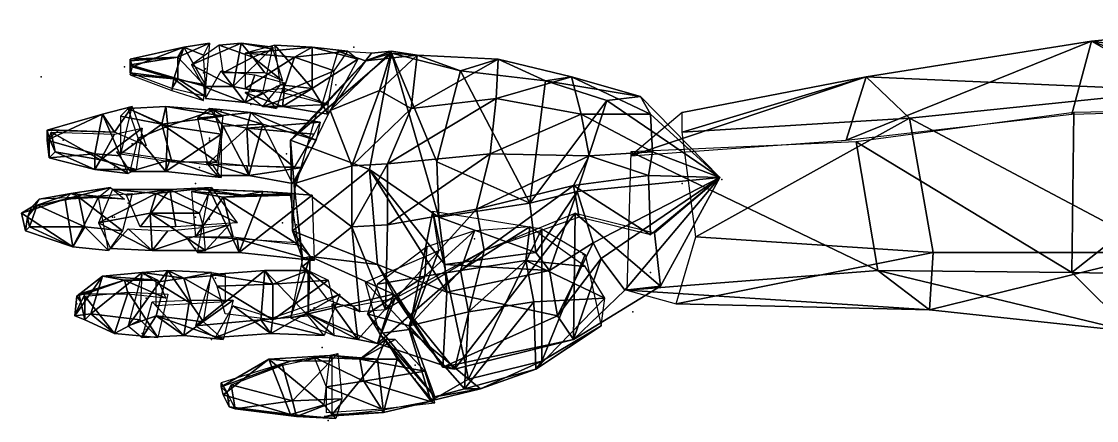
# Model space of a CAD drawing. Extents: x 4.9 to 9.1, y -6.1 to 13.5.
# Drawn here: x 5.996 to 6.902, y 6.52 to 6.857 of the extents above; entities that cross this region are included whole.
import ezdxf

# ---------------------------------------------------------------- set-up
doc = ezdxf.new("R2010")
doc.units = 0
doc.layers.get('0').update_dxf_attribs({"linetype": 'CONTINUOUS'})

msp = doc.modelspace()

# ---------------------------------------------------------------- linework, layer by layer
at = {"color": 0}
for p in [(6.27572, 6.83522, -2.49667), (6.08239, 6.81856, -2.57167), (6.14906, 6.81356, -2.555), (6.15072, 6.81689, -2.56167), (6.01239, 6.81022, -2.62333), (6.26072, 6.80356, -2.50833), (6.21072, 6.80189, -2.54333), (6.21072, 6.80189, -2.53833), (6.18906, 6.78689, -2.54167), (6.25072, 6.78689, -2.51833), (6.16406, 6.78189, -2.57167), (6.15406, 6.75856, -2.56333), (6.03072, 6.75689, -2.63667), (6.08906, 6.75356, -2.59667), (6.09072, 6.75356, -2.595), (6.15406, 6.75689, -2.56333), (6.23739, 6.75022, -2.52167), (6.21906, 6.74522, -2.525), (6.07406, 6.73356, -2.58), (6.14572, 6.73356, -2.55667), (6.58572, 6.72356, -2.335), (6.14239, 6.72022, -2.56667), (6.55239, 6.72022, -2.37), (6.55239, 6.72022, -2.37), (6.08572, 6.70356, -2.62833), (6.00072, 6.69189, -2.64667), (6.07239, 6.69189, -2.60333), (6.07406, 6.69189, -2.60167), (6.14239, 6.69189, -2.57333), (6.15406, 6.69022, -2.57667), (6.21572, 6.68689, -2.53167), (6.22739, 6.68522, -2.52167), (6.37739, 6.67356, -2.38833), (6.41239, 6.67356, -2.50167), (6.07239, 6.66689, -2.61), (6.14239, 6.66522, -2.575), (6.46906, 6.66022, -2.47333), (6.46906, 6.66022, -2.47333), (6.09906, 6.64356, -2.595), (6.15906, 6.64022, -2.57333), (6.52572, 6.64522, -2.44167), (6.10072, 6.62356, -2.58333), (6.10072, 6.62356, -2.58333), (6.04239, 6.61856, -2.61667), (6.15906, 6.61356, -2.55833), (6.15906, 6.61356, -2.55833), (6.23906, 6.61356, -2.53667), (6.24239, 6.61522, -2.52667), (6.51072, 6.61189, -2.375), (6.10072, 6.59689, -2.57833), (6.09739, 6.59356, -2.57333), (6.15572, 6.58856, -2.54333), (6.24906, 6.58189, -2.44167), (6.32739, 6.56689, -2.40167), (6.25239, 6.55022, -2.43667), (6.25239, 6.55022, -2.435), (6.32739, 6.55522, -2.40167), (6.17072, 6.53689, -2.47333), (6.25406, 6.52022, -2.43333), (6.25406, 6.52022, -2.42667)]:
    msp.add_point(p, dxfattribs=at)
for points in [[(6.89739, 6.84022, -2.19333), (7.07072, 6.85689, -2.125), (7.12239, 6.81022, -2.23833)], [(6.89739, 6.84022, -2.19333), (7.05072, 6.78356, -2.04833), (7.07072, 6.85689, -2.125)], [(6.69072, 6.75689, -2.22667), (6.88072, 6.77856, -2.12667), (6.89739, 6.84022, -2.19333)], [(6.89739, 6.84022, -2.19333), (6.70739, 6.81022, -2.29), (6.69072, 6.75689, -2.22667)], [(6.70739, 6.81022, -2.29), (6.89739, 6.84022, -2.19333), (6.97072, 6.79856, -2.31667)], [(7.05072, 6.78356, -2.04833), (6.89739, 6.84022, -2.19333), (6.88072, 6.77856, -2.12667)], [(7.12239, 6.81022, -2.23833), (6.97072, 6.79856, -2.31667), (6.89739, 6.84022, -2.19333)], [(6.13239, 6.83522, -2.55333), (6.08739, 6.82522, -2.58), (6.08906, 6.81856, -2.57667)], [(6.08739, 6.82522, -2.58), (6.13239, 6.83522, -2.55333), (6.12739, 6.82689, -2.59333)], [(6.08906, 6.81856, -2.57667), (6.12406, 6.80856, -2.55167), (6.13239, 6.83522, -2.55333)], [(6.15072, 6.80356, -2.54), (6.13239, 6.83522, -2.55333), (6.12406, 6.80856, -2.55167)], [(6.15406, 6.83856, -2.54833), (6.12739, 6.82689, -2.59333), (6.13239, 6.83522, -2.55333)], [(6.12739, 6.82689, -2.59333), (6.15406, 6.83856, -2.54833), (6.15072, 6.80189, -2.585)], [(6.13239, 6.83522, -2.55333), (6.14906, 6.82856, -2.54167), (6.15406, 6.83856, -2.54833)], [(6.13239, 6.83522, -2.55333), (6.15072, 6.80356, -2.54), (6.14906, 6.82856, -2.54167)], [(6.18072, 6.83856, -2.535), (6.16239, 6.83689, -2.57), (6.13906, 6.82022, -2.545)], [(6.13906, 6.82022, -2.545), (6.17406, 6.80189, -2.525), (6.18072, 6.83856, -2.535)], [(6.16239, 6.83689, -2.57), (6.18072, 6.83856, -2.535), (6.19072, 6.82689, -2.565)], [(6.19072, 6.82689, -2.565), (6.16572, 6.81356, -2.58167), (6.16239, 6.83689, -2.57)], [(6.20739, 6.83522, -2.52833), (6.18072, 6.83856, -2.535), (6.17406, 6.80189, -2.525)], [(6.17406, 6.80189, -2.525), (6.19906, 6.79689, -2.515), (6.20739, 6.83522, -2.52833)], [(6.20739, 6.83356, -2.55), (6.19072, 6.82689, -2.565), (6.18072, 6.83856, -2.535)], [(6.18072, 6.83856, -2.535), (6.20739, 6.83522, -2.52833), (6.20739, 6.83356, -2.55)], [(6.24072, 6.83522, -2.535), (6.20906, 6.83689, -2.54833), (6.18406, 6.83022, -2.52833)], [(6.18406, 6.83022, -2.52833), (6.22572, 6.82689, -2.505), (6.24072, 6.83522, -2.535)], [(6.22572, 6.82689, -2.505), (6.18406, 6.83022, -2.52833), (6.18406, 6.80022, -2.52333)], [(6.19072, 6.82689, -2.565), (6.20739, 6.83356, -2.55), (6.21572, 6.80689, -2.56167)], [(6.24072, 6.80022, -2.55333), (6.21406, 6.80356, -2.555), (6.20906, 6.83689, -2.54833)], [(6.20906, 6.83689, -2.54833), (6.24072, 6.83522, -2.535), (6.24072, 6.80022, -2.55333)], [(6.30739, 6.83022, -2.43667), (6.28572, 6.82356, -2.47667), (6.22239, 6.75689, -2.44167)], [(6.22239, 6.75689, -2.44167), (6.28906, 6.73189, -2.42167), (6.30739, 6.83022, -2.43667)], [(6.27072, 6.83189, -2.50667), (6.24072, 6.83522, -2.535), (6.22572, 6.82689, -2.505)], [(6.22572, 6.82689, -2.505), (6.25906, 6.81522, -2.48333), (6.27072, 6.83189, -2.50667)], [(6.27906, 6.82522, -2.52667), (6.24072, 6.80022, -2.55333), (6.24072, 6.83522, -2.535)], [(6.24072, 6.83522, -2.535), (6.27072, 6.83189, -2.50667), (6.27906, 6.82522, -2.52667)], [(6.28572, 6.82356, -2.47667), (6.26239, 6.83189, -2.48833), (6.24739, 6.78189, -2.49667)], [(6.30739, 6.83189, -2.505), (6.25572, 6.78189, -2.51), (6.29072, 6.83022, -2.48833)], [(6.25572, 6.78189, -2.51), (6.30739, 6.83189, -2.505), (6.29739, 6.79856, -2.52333)], [(6.28572, 6.82356, -2.47667), (6.29072, 6.83022, -2.48833), (6.26239, 6.83189, -2.48833)], [(6.29072, 6.83022, -2.48833), (6.28572, 6.82356, -2.47667), (6.30739, 6.83189, -2.505)], [(6.32906, 6.82856, -2.50333), (6.30739, 6.83189, -2.505), (6.28572, 6.82356, -2.47667)], [(6.28572, 6.82356, -2.47667), (6.30739, 6.83022, -2.43667), (6.32906, 6.82856, -2.50333)], [(6.34739, 6.69189, -2.39833), (6.30739, 6.83022, -2.43667), (6.28906, 6.73189, -2.42167)], [(6.32906, 6.82856, -2.50333), (6.29739, 6.79856, -2.52333), (6.30739, 6.83189, -2.505)], [(6.36572, 6.81522, -2.42), (6.32906, 6.82856, -2.50333), (6.30739, 6.83022, -2.43667)], [(6.30739, 6.83022, -2.43667), (6.34572, 6.73856, -2.39167), (6.36572, 6.81522, -2.42)], [(6.30739, 6.83022, -2.43667), (6.34739, 6.69189, -2.39833), (6.34572, 6.73856, -2.39167)], [(6.12739, 6.82689, -2.59333), (6.08739, 6.82356, -2.585), (6.08739, 6.82522, -2.58)], [(6.12739, 6.82689, -2.59333), (6.08739, 6.82022, -2.59), (6.08739, 6.82356, -2.585)], [(6.08739, 6.82022, -2.59), (6.12739, 6.82689, -2.59333), (6.12739, 6.80856, -2.59167)], [(6.08739, 6.82022, -2.585), (6.08739, 6.82522, -2.58), (6.08739, 6.82356, -2.585)], [(6.08739, 6.82022, -2.585), (6.08906, 6.81856, -2.57667), (6.08739, 6.82522, -2.58)], [(6.08739, 6.82022, -2.585), (6.08739, 6.82356, -2.585), (6.08739, 6.82022, -2.59)], [(6.15072, 6.80189, -2.585), (6.12739, 6.80856, -2.59167), (6.12739, 6.82689, -2.59333)], [(6.16572, 6.81356, -2.58167), (6.19072, 6.82689, -2.565), (6.20072, 6.81356, -2.57167)], [(6.18406, 6.80022, -2.52333), (6.21572, 6.79689, -2.51), (6.22572, 6.82689, -2.505)], [(6.21572, 6.80689, -2.56167), (6.20072, 6.81356, -2.57167), (6.19072, 6.82689, -2.565)], [(6.25906, 6.81522, -2.48333), (6.22572, 6.82689, -2.505), (6.21572, 6.79689, -2.51)], [(6.24739, 6.78189, -2.49667), (6.22239, 6.75689, -2.44167), (6.28572, 6.82356, -2.47667)], [(6.24072, 6.80022, -2.55333), (6.27906, 6.82522, -2.52667), (6.25406, 6.77856, -2.515)], [(6.29739, 6.79856, -2.52333), (6.32906, 6.82856, -2.50333), (6.32406, 6.78356, -2.515)], [(6.39739, 6.82522, -2.475), (6.32406, 6.78356, -2.515), (6.32906, 6.82856, -2.50333)], [(6.32406, 6.78356, -2.515), (6.39739, 6.82522, -2.475), (6.39572, 6.79189, -2.49667)], [(6.32906, 6.82856, -2.50333), (6.36572, 6.81522, -2.42), (6.39739, 6.82522, -2.475)], [(6.43739, 6.80689, -2.38333), (6.39739, 6.82522, -2.475), (6.36572, 6.81522, -2.42)], [(6.45906, 6.81022, -2.43167), (6.39572, 6.79189, -2.49667), (6.39739, 6.82522, -2.475)], [(6.39739, 6.82522, -2.475), (6.43739, 6.80689, -2.38333), (6.45906, 6.81022, -2.43167)], [(6.08739, 6.82022, -2.585), (6.08739, 6.82022, -2.59), (6.08739, 6.81356, -2.58333)], [(6.08739, 6.82022, -2.585), (6.08739, 6.81189, -2.59), (6.08906, 6.81856, -2.57667)], [(6.12739, 6.80856, -2.59167), (6.08739, 6.81356, -2.58333), (6.08739, 6.82022, -2.59)], [(6.12406, 6.80856, -2.55167), (6.08906, 6.81856, -2.57667), (6.08739, 6.81189, -2.59)], [(6.08739, 6.81356, -2.58333), (6.12739, 6.80856, -2.59167), (6.12239, 6.80022, -2.57333)], [(6.17406, 6.80189, -2.525), (6.13906, 6.82022, -2.545), (6.14906, 6.80189, -2.545)], [(6.18406, 6.78856, -2.555), (6.15072, 6.79189, -2.56833), (6.16406, 6.81522, -2.58)], [(6.16406, 6.81522, -2.58), (6.19239, 6.81189, -2.57333), (6.18406, 6.78856, -2.555)], [(6.21572, 6.79689, -2.51), (6.25406, 6.78689, -2.48333), (6.25906, 6.81522, -2.48333)], [(6.42406, 6.70356, -2.35667), (6.36572, 6.81522, -2.42), (6.34572, 6.73856, -2.39167)], [(6.36572, 6.81522, -2.42), (6.42406, 6.70356, -2.35667), (6.43739, 6.80689, -2.38333)], [(6.08739, 6.81189, -2.59), (6.12239, 6.79856, -2.57333), (6.12406, 6.80856, -2.55167)], [(6.14906, 6.79022, -2.56833), (6.12406, 6.80856, -2.55167), (6.12239, 6.79856, -2.57333)], [(6.15072, 6.79356, -2.55667), (6.12239, 6.80022, -2.57333), (6.12739, 6.80856, -2.59167)], [(6.12406, 6.80856, -2.55167), (6.14906, 6.79022, -2.56833), (6.15072, 6.80356, -2.54)], [(6.12739, 6.80856, -2.59167), (6.15072, 6.80189, -2.585), (6.15072, 6.79356, -2.55667)], [(6.21739, 6.80522, -2.56), (6.18406, 6.78856, -2.555), (6.19239, 6.81189, -2.57333)], [(6.18406, 6.78856, -2.555), (6.21739, 6.80522, -2.56), (6.21072, 6.78356, -2.54167)], [(6.24072, 6.80022, -2.55333), (6.19906, 6.78522, -2.545), (6.21406, 6.80356, -2.555)], [(6.39572, 6.79189, -2.49667), (6.45906, 6.81022, -2.43167), (6.46739, 6.77856, -2.46833)], [(6.48906, 6.79022, -2.35167), (6.43739, 6.80689, -2.38333), (6.42406, 6.70356, -2.35667)], [(6.51739, 6.79356, -2.38333), (6.45906, 6.81022, -2.43167), (6.43739, 6.80689, -2.38333)], [(6.43739, 6.80689, -2.38333), (6.48906, 6.79022, -2.35167), (6.51739, 6.79356, -2.38333)], [(6.52572, 6.77856, -2.42333), (6.46739, 6.77856, -2.46833), (6.45906, 6.81022, -2.43167)], [(6.45906, 6.81022, -2.43167), (6.51739, 6.79356, -2.38333), (6.52572, 6.77856, -2.42333)], [(6.50906, 6.74356, -2.32), (6.69072, 6.75689, -2.22667), (6.70739, 6.81022, -2.29)], [(6.70739, 6.81022, -2.29), (6.55239, 6.78022, -2.38333), (6.50906, 6.74356, -2.32)], [(6.55239, 6.76356, -2.435), (6.70739, 6.81022, -2.29), (6.74406, 6.77522, -2.39)], [(6.70739, 6.81022, -2.29), (6.55239, 6.76356, -2.435), (6.55239, 6.78022, -2.38333)], [(6.97072, 6.79856, -2.31667), (6.74406, 6.77522, -2.39), (6.70739, 6.81022, -2.29)], [(6.18406, 6.78856, -2.555), (6.14906, 6.80189, -2.545), (6.15072, 6.79189, -2.56833)], [(6.14906, 6.80189, -2.545), (6.18406, 6.78856, -2.555), (6.17406, 6.80189, -2.525)], [(6.19906, 6.79689, -2.515), (6.17406, 6.80189, -2.525), (6.18406, 6.78856, -2.555)], [(6.18406, 6.79689, -2.52333), (6.21572, 6.78522, -2.51833), (6.21739, 6.80022, -2.5)], [(6.21572, 6.78522, -2.51833), (6.18406, 6.79689, -2.52333), (6.19906, 6.78522, -2.545)], [(6.18406, 6.78856, -2.555), (6.21072, 6.78356, -2.54167), (6.19906, 6.79689, -2.515)], [(6.19906, 6.78522, -2.545), (6.24072, 6.80022, -2.55333), (6.21572, 6.78522, -2.51833)], [(6.25406, 6.77856, -2.515), (6.21572, 6.78522, -2.51833), (6.24072, 6.80022, -2.55333)], [(6.25406, 6.78689, -2.485), (6.21739, 6.80022, -2.5), (6.21572, 6.78522, -2.51833)], [(6.25572, 6.78189, -2.51), (6.29739, 6.79856, -2.52333), (6.27406, 6.73522, -2.525)], [(6.32406, 6.78356, -2.515), (6.27406, 6.73522, -2.525), (6.29739, 6.79856, -2.52333)], [(6.74406, 6.77522, -2.39), (6.97072, 6.79856, -2.31667), (6.95739, 6.66189, -2.32833)], [(6.08906, 6.78522, -2.59667), (6.07406, 6.76356, -2.625), (6.06406, 6.77856, -2.60333)], [(6.06406, 6.77856, -2.60333), (6.07906, 6.74356, -2.57833), (6.08906, 6.78522, -2.59667)], [(6.07406, 6.76356, -2.625), (6.08906, 6.78522, -2.59667), (6.10072, 6.75189, -2.61167)], [(6.08572, 6.78356, -2.59167), (6.11739, 6.78522, -2.58833), (6.11906, 6.76856, -2.60333)], [(6.08572, 6.78356, -2.59167), (6.11406, 6.77022, -2.56167), (6.11739, 6.78522, -2.58833)], [(6.16572, 6.77689, -2.54667), (6.11739, 6.78522, -2.58833), (6.11406, 6.77022, -2.56167)], [(6.15739, 6.78189, -2.57333), (6.11906, 6.76856, -2.60333), (6.11739, 6.78522, -2.58833)], [(6.11739, 6.78522, -2.58833), (6.16572, 6.77689, -2.54667), (6.15739, 6.78189, -2.57333)], [(6.21572, 6.78522, -2.51833), (6.25406, 6.77856, -2.515), (6.25406, 6.78689, -2.485)], [(6.39572, 6.79189, -2.49667), (6.30406, 6.73689, -2.51333), (6.32406, 6.78356, -2.515)], [(6.30406, 6.73689, -2.51333), (6.39572, 6.79189, -2.49667), (6.39072, 6.74522, -2.48833)], [(6.46739, 6.77856, -2.46833), (6.39072, 6.74522, -2.48833), (6.39572, 6.79189, -2.49667)], [(6.42406, 6.70356, -2.35667), (6.46406, 6.71356, -2.33), (6.48906, 6.79022, -2.35167)], [(6.58406, 6.72522, -2.34833), (6.48906, 6.79022, -2.35167), (6.46406, 6.71356, -2.33)], [(6.58406, 6.72522, -2.34833), (6.51739, 6.79356, -2.38333), (6.48906, 6.79022, -2.35167)], [(6.58406, 6.72522, -2.34833), (6.52572, 6.77856, -2.42333), (6.51739, 6.79356, -2.38333)], [(6.06406, 6.77856, -2.60333), (6.01739, 6.76522, -2.63333), (6.01739, 6.75689, -2.62833)], [(6.01739, 6.76522, -2.63333), (6.06406, 6.77856, -2.60333), (6.07406, 6.76356, -2.625)], [(6.01739, 6.75689, -2.62833), (6.05739, 6.74522, -2.58667), (6.06406, 6.77856, -2.60333)], [(6.07906, 6.74356, -2.57833), (6.06406, 6.77856, -2.60333), (6.05739, 6.74522, -2.58667)], [(6.11406, 6.77022, -2.56167), (6.08572, 6.78356, -2.59167), (6.07906, 6.77689, -2.57833)], [(6.11406, 6.77022, -2.56167), (6.07906, 6.77689, -2.57833), (6.07906, 6.74522, -2.57833)], [(6.11906, 6.76856, -2.60333), (6.09406, 6.75856, -2.615), (6.08572, 6.78356, -2.59167)], [(6.11406, 6.77022, -2.56167), (6.16072, 6.73856, -2.545), (6.16572, 6.77689, -2.54667)], [(6.11906, 6.76856, -2.60333), (6.15739, 6.78189, -2.57333), (6.16406, 6.76189, -2.585)], [(6.18906, 6.78022, -2.54833), (6.15406, 6.78356, -2.57167), (6.14406, 6.77522, -2.54167)], [(6.14406, 6.77522, -2.54167), (6.18572, 6.76689, -2.52), (6.18906, 6.78022, -2.54833)], [(6.19906, 6.77022, -2.57167), (6.16572, 6.76856, -2.585), (6.15406, 6.78356, -2.57167)], [(6.15406, 6.78356, -2.57167), (6.18906, 6.78022, -2.54833), (6.19906, 6.77022, -2.57167)], [(6.24739, 6.77189, -2.52167), (6.18906, 6.78022, -2.54833), (6.18572, 6.76689, -2.52)], [(6.24406, 6.75689, -2.55833), (6.19906, 6.77022, -2.57167), (6.18906, 6.78022, -2.54833)], [(6.18906, 6.78022, -2.54833), (6.24739, 6.77189, -2.52167), (6.24406, 6.75689, -2.55833)], [(6.22239, 6.75689, -2.44167), (6.24739, 6.78189, -2.49667), (6.24406, 6.77856, -2.51833)], [(6.22239, 6.75689, -2.44167), (6.24406, 6.77856, -2.51833), (6.22572, 6.71522, -2.51333)], [(6.27406, 6.73522, -2.525), (6.22572, 6.72022, -2.53333), (6.25572, 6.78189, -2.51)], [(6.27406, 6.73522, -2.525), (6.32406, 6.78356, -2.515), (6.30406, 6.73689, -2.51333)], [(6.39072, 6.74522, -2.48833), (6.46739, 6.77856, -2.46833), (6.47406, 6.74356, -2.47)], [(6.52739, 6.74689, -2.43333), (6.47406, 6.74356, -2.47), (6.46739, 6.77856, -2.46833)], [(6.46739, 6.77856, -2.46833), (6.52572, 6.77856, -2.42333), (6.52739, 6.74689, -2.43333)], [(6.58406, 6.72522, -2.34833), (6.52739, 6.74689, -2.43333), (6.52572, 6.77856, -2.42333)], [(6.69906, 6.75522, -2.22333), (6.88072, 6.64522, -2.12667), (6.88239, 6.78022, -2.12833)], [(6.88072, 6.64522, -2.12667), (7.04572, 6.64189, -2.03833), (7.05572, 6.78356, -2.03833)], [(7.05572, 6.78356, -2.03833), (6.88239, 6.78022, -2.12833), (6.88072, 6.64522, -2.12667)], [(6.09739, 6.76689, -2.61333), (6.06239, 6.74022, -2.62667), (6.07406, 6.76189, -2.625)], [(6.06239, 6.74022, -2.62667), (6.09739, 6.76689, -2.61333), (6.09239, 6.73189, -2.60833)], [(6.07906, 6.74522, -2.57833), (6.12239, 6.73856, -2.55833), (6.11406, 6.77022, -2.56167)], [(6.09406, 6.75856, -2.615), (6.11906, 6.76856, -2.60333), (6.11739, 6.73022, -2.58833)], [(6.16072, 6.73856, -2.545), (6.11406, 6.77022, -2.56167), (6.12239, 6.73856, -2.55833)], [(6.16406, 6.76189, -2.585), (6.11739, 6.73022, -2.58833), (6.11906, 6.76856, -2.60333)], [(6.18572, 6.76689, -2.52), (6.14406, 6.77522, -2.54167), (6.15239, 6.73689, -2.54667)], [(6.15239, 6.73689, -2.54667), (6.18739, 6.73522, -2.52167), (6.18572, 6.76689, -2.52)], [(6.18739, 6.72689, -2.54833), (6.16072, 6.72689, -2.57), (6.16572, 6.76856, -2.585)], [(6.16572, 6.76856, -2.585), (6.19906, 6.77022, -2.57167), (6.18739, 6.72689, -2.54833)], [(6.18572, 6.76689, -2.52), (6.24239, 6.76189, -2.50333), (6.24739, 6.77189, -2.52167)], [(6.22572, 6.73356, -2.51333), (6.18572, 6.76689, -2.52), (6.18739, 6.73522, -2.52167)], [(6.18572, 6.76689, -2.52), (6.22572, 6.73356, -2.51333), (6.24239, 6.76189, -2.50333)], [(6.22406, 6.72022, -2.53167), (6.18739, 6.72689, -2.54833), (6.19906, 6.77022, -2.57167)], [(6.19906, 6.77022, -2.57167), (6.24406, 6.75689, -2.55833), (6.22406, 6.72022, -2.53167)], [(6.74406, 6.77522, -2.39), (6.56406, 6.67522, -2.465), (6.55239, 6.76356, -2.435)], [(6.56406, 6.67522, -2.465), (6.74406, 6.77522, -2.39), (6.76406, 6.66189, -2.39167)], [(6.95739, 6.66189, -2.32833), (6.76406, 6.66189, -2.39167), (6.74406, 6.77522, -2.39)], [(6.01906, 6.75856, -2.635), (6.01739, 6.76522, -2.63333), (6.02739, 6.76522, -2.63833)], [(6.01906, 6.75856, -2.635), (6.01739, 6.75689, -2.62833), (6.01739, 6.76522, -2.63333)], [(6.07406, 6.76356, -2.625), (6.02739, 6.76522, -2.63833), (6.01739, 6.76522, -2.63333)], [(6.01906, 6.75856, -2.635), (6.01906, 6.74189, -2.62833), (6.01739, 6.75689, -2.62833)], [(6.01906, 6.75856, -2.635), (6.02072, 6.76356, -2.64333), (6.02406, 6.74689, -2.64333)], [(6.01906, 6.75856, -2.635), (6.02406, 6.74689, -2.64333), (6.01906, 6.74189, -2.62833)], [(6.06239, 6.74022, -2.62667), (6.02406, 6.74689, -2.64333), (6.02072, 6.76356, -2.64333)], [(6.02072, 6.76356, -2.64333), (6.07406, 6.76189, -2.625), (6.06239, 6.74022, -2.62667)], [(6.11739, 6.73022, -2.58833), (6.08739, 6.73022, -2.59667), (6.09406, 6.75856, -2.615)], [(6.11739, 6.73022, -2.58833), (6.16406, 6.76189, -2.585), (6.16406, 6.72522, -2.56667)], [(6.05739, 6.74522, -2.58667), (6.01739, 6.75689, -2.62833), (6.01906, 6.74189, -2.62833)], [(6.22572, 6.71522, -2.51333), (6.22406, 6.68022, -2.47), (6.22239, 6.75689, -2.44167)], [(6.28906, 6.73189, -2.42167), (6.22239, 6.75689, -2.44167), (6.22406, 6.68022, -2.47)], [(6.50906, 6.74689, -2.32), (6.71739, 6.64689, -2.22333), (6.69906, 6.75522, -2.22333)], [(6.88072, 6.64522, -2.12667), (6.69906, 6.75522, -2.22333), (6.71739, 6.64689, -2.22333)], [(6.05739, 6.73189, -2.60667), (6.01906, 6.74189, -2.62833), (6.02406, 6.74689, -2.64333)], [(6.01906, 6.74189, -2.62833), (6.05739, 6.73189, -2.60667), (6.05739, 6.74522, -2.58667)], [(6.02406, 6.74689, -2.64333), (6.06239, 6.74022, -2.62667), (6.05739, 6.73189, -2.60667)], [(6.08572, 6.72856, -2.59167), (6.05739, 6.74522, -2.58667), (6.05739, 6.73189, -2.60667)], [(6.05739, 6.74522, -2.58667), (6.08572, 6.72856, -2.59167), (6.07906, 6.74356, -2.57833)], [(6.09239, 6.73189, -2.60833), (6.05739, 6.73189, -2.60667), (6.06239, 6.74022, -2.62667)], [(6.12072, 6.74022, -2.555), (6.07572, 6.74689, -2.57667), (6.08739, 6.73022, -2.59667)], [(6.08739, 6.73022, -2.59667), (6.11739, 6.73022, -2.58833), (6.12072, 6.74022, -2.555)], [(6.16406, 6.72522, -2.56667), (6.12072, 6.74022, -2.555), (6.11739, 6.73022, -2.58833)], [(6.12072, 6.74022, -2.555), (6.16406, 6.72522, -2.56667), (6.15739, 6.73522, -2.54333)], [(6.39072, 6.74522, -2.48833), (6.30406, 6.68522, -2.51333), (6.30406, 6.73689, -2.51333)], [(6.30406, 6.68522, -2.51333), (6.39072, 6.74522, -2.48833), (6.37906, 6.69856, -2.48333)], [(6.47406, 6.74356, -2.47), (6.37906, 6.69856, -2.48333), (6.39072, 6.74522, -2.48833)], [(6.37906, 6.69856, -2.48333), (6.47406, 6.74356, -2.47), (6.46072, 6.71856, -2.47167)], [(6.52406, 6.72689, -2.43833), (6.46072, 6.71856, -2.47167), (6.47406, 6.74356, -2.47)], [(6.47406, 6.74356, -2.47), (6.52739, 6.74689, -2.43333), (6.52406, 6.72689, -2.43833)], [(6.71739, 6.64689, -2.22333), (6.50906, 6.74689, -2.32), (6.50572, 6.63022, -2.31333)], [(6.58406, 6.72522, -2.34833), (6.52406, 6.72689, -2.43833), (6.52739, 6.74689, -2.43333)], [(6.05739, 6.73189, -2.60667), (6.09239, 6.73189, -2.60833), (6.08572, 6.72856, -2.59167)], [(6.18739, 6.72689, -2.54833), (6.15072, 6.73856, -2.545), (6.16072, 6.72689, -2.57)], [(6.15072, 6.73856, -2.545), (6.18739, 6.72689, -2.54833), (6.18572, 6.73522, -2.52167)], [(6.23239, 6.73356, -2.50667), (6.18572, 6.73522, -2.52167), (6.18739, 6.72689, -2.54833)], [(6.18739, 6.72689, -2.54833), (6.22406, 6.72022, -2.53167), (6.23239, 6.73356, -2.50667)], [(6.22406, 6.68022, -2.47), (6.29572, 6.65189, -2.42333), (6.28906, 6.73189, -2.42167)], [(6.22572, 6.72022, -2.53333), (6.27406, 6.73522, -2.525), (6.27406, 6.68356, -2.525)], [(6.30406, 6.73689, -2.51333), (6.27406, 6.68356, -2.525), (6.27406, 6.73522, -2.525)], [(6.27406, 6.68356, -2.525), (6.30406, 6.73689, -2.51333), (6.30406, 6.68522, -2.51333)], [(6.35406, 6.62856, -2.41833), (6.28906, 6.73189, -2.42167), (6.29572, 6.65189, -2.42333)], [(6.28906, 6.73189, -2.42167), (6.35239, 6.65189, -2.405), (6.34739, 6.69189, -2.39833)], [(6.28906, 6.73189, -2.42167), (6.35406, 6.62856, -2.41833), (6.35239, 6.65189, -2.405)], [(6.42406, 6.70356, -2.35667), (6.34572, 6.73856, -2.39167), (6.34739, 6.69189, -2.39833)], [(6.46072, 6.71856, -2.47167), (6.52406, 6.72689, -2.43833), (6.52572, 6.67689, -2.43667)], [(6.58406, 6.72522, -2.34833), (6.46406, 6.71356, -2.33), (6.47739, 6.67022, -2.34)], [(6.58406, 6.72522, -2.34833), (6.47739, 6.67022, -2.34), (6.48406, 6.65689, -2.34667)], [(6.58406, 6.72522, -2.34833), (6.48406, 6.65689, -2.34667), (6.50406, 6.63022, -2.37167)], [(6.58406, 6.72522, -2.34833), (6.50406, 6.63022, -2.37167), (6.53406, 6.63356, -2.405)], [(6.58406, 6.72522, -2.34833), (6.52572, 6.67689, -2.43667), (6.52406, 6.72689, -2.43833)], [(6.58406, 6.72522, -2.34833), (6.53406, 6.63356, -2.405), (6.52906, 6.67856, -2.43)], [(6.07072, 6.71689, -2.59667), (6.03739, 6.71189, -2.61833), (6.03239, 6.70689, -2.60333)], [(6.03239, 6.70689, -2.60333), (6.06072, 6.70856, -2.57333), (6.07072, 6.71689, -2.59667)], [(6.03739, 6.71189, -2.61833), (6.07072, 6.71689, -2.59667), (6.08239, 6.70689, -2.61667)], [(6.10906, 6.71189, -2.56), (6.07239, 6.71522, -2.60833), (6.06072, 6.68689, -2.57833)], [(6.12072, 6.71522, -2.61), (6.08406, 6.71022, -2.62333), (6.07239, 6.71522, -2.60833)], [(6.07239, 6.71522, -2.60833), (6.10906, 6.71189, -2.56), (6.12072, 6.71522, -2.61)], [(6.12072, 6.71522, -2.61), (6.09572, 6.68356, -2.62167), (6.08406, 6.71022, -2.62333)], [(6.09572, 6.68356, -2.62167), (6.12072, 6.71522, -2.61), (6.12572, 6.68356, -2.61)], [(6.15572, 6.71689, -2.59167), (6.12072, 6.71522, -2.61), (6.10906, 6.71189, -2.56)], [(6.10906, 6.71189, -2.56), (6.14572, 6.69522, -2.54333), (6.15572, 6.71689, -2.59167)], [(6.12072, 6.71522, -2.61), (6.15572, 6.71689, -2.59167), (6.17739, 6.68689, -2.59)], [(6.17739, 6.68689, -2.59), (6.12572, 6.68356, -2.61), (6.12072, 6.71522, -2.61)], [(6.18239, 6.71022, -2.54333), (6.14906, 6.71522, -2.57833), (6.13906, 6.71356, -2.55)], [(6.16572, 6.70856, -2.53167), (6.13906, 6.71356, -2.55), (6.14239, 6.67522, -2.54833)], [(6.13906, 6.71356, -2.55), (6.16572, 6.70856, -2.53167), (6.18239, 6.71022, -2.54333)], [(6.17906, 6.66189, -2.55833), (6.14406, 6.66189, -2.58167), (6.15406, 6.71522, -2.595)], [(6.19906, 6.71356, -2.55833), (6.15406, 6.71522, -2.595), (6.14906, 6.71522, -2.57833)], [(6.14906, 6.71522, -2.57833), (6.18239, 6.71022, -2.54333), (6.19906, 6.71356, -2.55833)], [(6.15406, 6.71522, -2.595), (6.19906, 6.71356, -2.55833), (6.17906, 6.66189, -2.55833)], [(6.24072, 6.71022, -2.54), (6.17906, 6.66189, -2.55833), (6.19906, 6.71356, -2.55833)], [(6.22406, 6.71189, -2.53167), (6.19906, 6.71356, -2.55833), (6.18239, 6.71022, -2.54333)], [(6.19906, 6.71356, -2.55833), (6.22406, 6.71189, -2.53167), (6.24072, 6.71022, -2.54)], [(6.22406, 6.68022, -2.47), (6.22572, 6.71522, -2.51333), (6.23239, 6.65689, -2.50667)], [(6.27406, 6.68356, -2.525), (6.23239, 6.65022, -2.53667), (6.22572, 6.72022, -2.53333)], [(6.46072, 6.71856, -2.47167), (6.38572, 6.66356, -2.49833), (6.37906, 6.69856, -2.48333)], [(6.38572, 6.66356, -2.49833), (6.46072, 6.71856, -2.47167), (6.46572, 6.69189, -2.48833)], [(6.46406, 6.71356, -2.33), (6.42406, 6.70356, -2.35667), (6.42906, 6.66189, -2.36667)], [(6.46406, 6.71356, -2.33), (6.42906, 6.66189, -2.36667), (6.44072, 6.64689, -2.37667)], [(6.44072, 6.64689, -2.37667), (6.47739, 6.67022, -2.34), (6.46406, 6.71356, -2.33)], [(6.52572, 6.67689, -2.43667), (6.46572, 6.69189, -2.48833), (6.46072, 6.71856, -2.47167)], [(6.03239, 6.70689, -2.60333), (6.00406, 6.70022, -2.63833), (5.99572, 6.69522, -2.63667)], [(5.99572, 6.69522, -2.63667), (6.03906, 6.66689, -2.61167), (6.03239, 6.70689, -2.60333)], [(6.00072, 6.69189, -2.64833), (6.00406, 6.70022, -2.63833), (6.01072, 6.70689, -2.65333)], [(6.03739, 6.71189, -2.61833), (6.01072, 6.70689, -2.65333), (6.00406, 6.70022, -2.63833)], [(6.00406, 6.70022, -2.63833), (6.03239, 6.70689, -2.60333), (6.03739, 6.71189, -2.61833)], [(6.00906, 6.70189, -2.65), (6.04406, 6.70856, -2.63167), (6.04906, 6.68356, -2.63833)], [(6.01072, 6.70689, -2.65333), (6.03739, 6.71189, -2.61833), (6.04572, 6.70856, -2.635)], [(6.06072, 6.70856, -2.57333), (6.03239, 6.70689, -2.60333), (6.03906, 6.66689, -2.61167)], [(6.08239, 6.70689, -2.61667), (6.04572, 6.70856, -2.635), (6.03739, 6.71189, -2.61833)], [(6.03906, 6.66689, -2.61167), (6.06906, 6.66356, -2.6), (6.06072, 6.70856, -2.57333)], [(6.04406, 6.70856, -2.63167), (6.08906, 6.71189, -2.61167), (6.08072, 6.68022, -2.62333)], [(6.08072, 6.68022, -2.62333), (6.04906, 6.68356, -2.63833), (6.04406, 6.70856, -2.63167)], [(6.06072, 6.68689, -2.57833), (6.10406, 6.69522, -2.56333), (6.10906, 6.71189, -2.56)], [(6.14572, 6.69522, -2.54333), (6.10906, 6.71189, -2.56), (6.10406, 6.69522, -2.56333)], [(6.14239, 6.67522, -2.54833), (6.17406, 6.67522, -2.535), (6.16572, 6.70856, -2.53167)], [(6.22239, 6.71022, -2.5), (6.18239, 6.71022, -2.54333), (6.16572, 6.70856, -2.53167)], [(6.16572, 6.70856, -2.53167), (6.22906, 6.66856, -2.505), (6.22239, 6.71022, -2.5)], [(6.22906, 6.66856, -2.505), (6.16572, 6.70856, -2.53167), (6.17406, 6.67522, -2.535)], [(6.17906, 6.66189, -2.55833), (6.24072, 6.71022, -2.54), (6.24239, 6.65522, -2.52833)], [(6.18239, 6.71022, -2.54333), (6.22239, 6.71022, -2.5), (6.22406, 6.71189, -2.53167)], [(6.34739, 6.69189, -2.39833), (6.42906, 6.66189, -2.36667), (6.42406, 6.70356, -2.35667)], [(6.00072, 6.69189, -2.64833), (5.99572, 6.69522, -2.63667), (6.00406, 6.70022, -2.63833)], [(6.00072, 6.69189, -2.64833), (5.99906, 6.68022, -2.64167), (5.99572, 6.69522, -2.63667)], [(6.03906, 6.66689, -2.61167), (5.99572, 6.69522, -2.63667), (5.99906, 6.68022, -2.64167)], [(6.00072, 6.69189, -2.64833), (6.00906, 6.70189, -2.65), (6.00239, 6.68356, -2.65167)], [(6.04906, 6.68356, -2.63833), (6.00239, 6.68356, -2.65167), (6.00906, 6.70189, -2.65)], [(6.06072, 6.68689, -2.57833), (6.10572, 6.66356, -2.58667), (6.10406, 6.69522, -2.56333)], [(6.15072, 6.66356, -2.56167), (6.10406, 6.69522, -2.56333), (6.10572, 6.66356, -2.58667)], [(6.10406, 6.69522, -2.56333), (6.14906, 6.68356, -2.54167), (6.14572, 6.69522, -2.54333)], [(6.10406, 6.69522, -2.56333), (6.15072, 6.66356, -2.56167), (6.14906, 6.68356, -2.54167)], [(6.37906, 6.69856, -2.48333), (6.30239, 6.61356, -2.51833), (6.30406, 6.68522, -2.51333)], [(6.30239, 6.61356, -2.51833), (6.37906, 6.69856, -2.48333), (6.38572, 6.66356, -2.49833)], [(6.34239, 6.69689, -2.40667), (6.32239, 6.59689, -2.41), (6.34739, 6.66356, -2.39667)], [(6.32239, 6.59689, -2.41), (6.34239, 6.69689, -2.40667), (6.37239, 6.55522, -2.44167)], [(6.43406, 6.68189, -2.365), (6.37239, 6.55522, -2.44167), (6.34239, 6.69689, -2.40667)], [(6.46239, 6.69522, -2.48167), (6.36072, 6.56356, -2.45667), (6.38572, 6.66356, -2.5)], [(6.36072, 6.56356, -2.45667), (6.46239, 6.69522, -2.48167), (6.46072, 6.58856, -2.42833)], [(6.53406, 6.63356, -2.405), (6.46072, 6.58856, -2.42833), (6.46239, 6.69522, -2.48167)], [(6.46239, 6.69522, -2.48167), (6.52906, 6.67856, -2.43), (6.53406, 6.63356, -2.405)], [(6.00072, 6.69189, -2.64833), (6.00239, 6.68356, -2.65167), (5.99906, 6.68022, -2.64167)], [(6.10572, 6.66356, -2.58667), (6.06072, 6.68689, -2.57833), (6.07072, 6.66522, -2.59667)], [(6.17072, 6.68522, -2.59), (6.10572, 6.66356, -2.58667), (6.11906, 6.68022, -2.61333)], [(6.10572, 6.66356, -2.58667), (6.17072, 6.68522, -2.59), (6.15072, 6.66356, -2.56167)], [(6.27406, 6.68356, -2.525), (6.30406, 6.68522, -2.51333), (6.30239, 6.61356, -2.51833)], [(6.42906, 6.66189, -2.36667), (6.34739, 6.69189, -2.39833), (6.35239, 6.65189, -2.405)], [(6.03906, 6.66689, -2.61167), (5.99906, 6.68022, -2.64167), (6.00239, 6.68356, -2.65167)], [(6.00239, 6.68356, -2.65167), (6.04906, 6.68356, -2.63833), (6.03906, 6.66689, -2.61167)], [(6.06906, 6.66356, -2.6), (6.03906, 6.66689, -2.61167), (6.04906, 6.68356, -2.63833)], [(6.04906, 6.68356, -2.63833), (6.08072, 6.68022, -2.62333), (6.06906, 6.66356, -2.6)], [(6.10572, 6.66356, -2.58667), (6.07072, 6.66522, -2.59667), (6.08572, 6.68189, -2.61833)], [(6.08572, 6.68189, -2.61833), (6.11906, 6.68022, -2.61333), (6.10572, 6.66356, -2.58667)], [(6.23239, 6.65689, -2.50667), (6.23906, 6.65856, -2.46), (6.22406, 6.68022, -2.47)], [(6.29572, 6.65189, -2.42333), (6.22406, 6.68022, -2.47), (6.23906, 6.65856, -2.46)], [(6.23239, 6.65022, -2.53667), (6.27406, 6.68356, -2.525), (6.28072, 6.61189, -2.52833)], [(6.30239, 6.61356, -2.51833), (6.28072, 6.61189, -2.52833), (6.27406, 6.68356, -2.525)], [(6.37739, 6.68022, -2.38833), (6.33739, 6.66689, -2.405), (6.33572, 6.64189, -2.385)], [(6.33572, 6.64189, -2.385), (6.36572, 6.64689, -2.37), (6.37739, 6.68022, -2.38833)], [(6.42406, 6.68356, -2.37167), (6.37739, 6.68022, -2.38833), (6.36572, 6.64689, -2.37)], [(6.36572, 6.64689, -2.37), (6.42072, 6.65522, -2.34833), (6.42406, 6.68356, -2.37167)], [(6.37239, 6.55522, -2.44167), (6.43406, 6.68189, -2.365), (6.43406, 6.57022, -2.41)], [(6.47072, 6.65022, -2.36), (6.42406, 6.68356, -2.37167), (6.42072, 6.65522, -2.34833)], [(6.47072, 6.66022, -2.36), (6.43406, 6.57022, -2.41), (6.43406, 6.68189, -2.365)], [(6.17739, 6.67356, -2.525), (6.13406, 6.67522, -2.55), (6.14406, 6.66189, -2.58167)], [(6.14406, 6.66189, -2.58167), (6.17906, 6.66189, -2.55833), (6.17739, 6.67356, -2.525)], [(6.24239, 6.65522, -2.52833), (6.17739, 6.67356, -2.525), (6.17906, 6.66189, -2.55833)], [(6.17739, 6.67356, -2.525), (6.24239, 6.65522, -2.52833), (6.22739, 6.67022, -2.50333)], [(6.47739, 6.67022, -2.34), (6.44072, 6.64689, -2.37667), (6.44739, 6.60856, -2.395)], [(6.44739, 6.60856, -2.395), (6.48406, 6.65689, -2.34667), (6.47739, 6.67022, -2.34)], [(6.76406, 6.66189, -2.39167), (6.54739, 6.61856, -2.395), (6.56406, 6.67522, -2.465)], [(6.23906, 6.65856, -2.46), (6.23239, 6.65689, -2.50667), (6.22239, 6.60689, -2.49167)], [(6.22239, 6.60689, -2.49167), (6.23739, 6.61022, -2.47), (6.23906, 6.65856, -2.46)], [(6.30906, 6.62689, -2.435), (6.23906, 6.65856, -2.46), (6.23739, 6.61022, -2.47)], [(6.23906, 6.65856, -2.46), (6.30906, 6.62689, -2.435), (6.29572, 6.65189, -2.42333)], [(6.28572, 6.63689, -2.415), (6.34739, 6.66356, -2.39667), (6.32239, 6.59689, -2.41)], [(6.29572, 6.63522, -2.41167), (6.33572, 6.64189, -2.385), (6.33739, 6.66689, -2.405)], [(6.38572, 6.66356, -2.5), (6.29572, 6.58522, -2.49333), (6.31072, 6.62356, -2.515)], [(6.29572, 6.58522, -2.49333), (6.38572, 6.66356, -2.5), (6.36072, 6.56356, -2.45667)], [(6.35239, 6.65189, -2.405), (6.44072, 6.64689, -2.37667), (6.42906, 6.66189, -2.36667)], [(6.43406, 6.57022, -2.41), (6.47072, 6.66022, -2.36), (6.48406, 6.60022, -2.38833)], [(6.54739, 6.61856, -2.395), (6.76406, 6.66189, -2.39167), (6.76072, 6.61356, -2.31167)], [(6.76072, 6.61356, -2.31167), (6.95739, 6.66189, -2.32833), (6.93072, 6.59522, -2.23333)], [(6.95739, 6.66189, -2.32833), (6.76072, 6.61356, -2.31167), (6.76406, 6.66189, -2.39167)], [(6.28072, 6.61189, -2.52833), (6.25406, 6.62189, -2.54833), (6.23239, 6.65022, -2.53667)], [(6.35072, 6.56522, -2.43833), (6.29572, 6.65189, -2.42333), (6.30906, 6.62689, -2.435)], [(6.29572, 6.65189, -2.42333), (6.35072, 6.56522, -2.43833), (6.35406, 6.62856, -2.41833)], [(6.44072, 6.64689, -2.37667), (6.35239, 6.65189, -2.405), (6.35406, 6.62856, -2.41833)], [(6.42072, 6.65522, -2.34833), (6.36572, 6.64689, -2.37), (6.37239, 6.61189, -2.345)], [(6.37239, 6.61189, -2.345), (6.42739, 6.62022, -2.34333), (6.42072, 6.65522, -2.34833)], [(6.48739, 6.62356, -2.36167), (6.42072, 6.65522, -2.34833), (6.42739, 6.62022, -2.34333)], [(6.42072, 6.65522, -2.34833), (6.48739, 6.62356, -2.36167), (6.47072, 6.65022, -2.36)], [(6.48406, 6.65689, -2.34667), (6.44739, 6.60856, -2.395), (6.46072, 6.58856, -2.42833)], [(6.46072, 6.58856, -2.42833), (6.50406, 6.63022, -2.37167), (6.48406, 6.65689, -2.34667)], [(6.06406, 6.64189, -2.59333), (6.04239, 6.62522, -2.61667), (6.04072, 6.60856, -2.61167)], [(6.04072, 6.60856, -2.61167), (6.05406, 6.61022, -2.575), (6.06406, 6.64189, -2.59333)], [(6.04239, 6.62522, -2.61667), (6.06406, 6.64189, -2.59333), (6.08239, 6.63856, -2.61)], [(6.09739, 6.64522, -2.57833), (6.06406, 6.64189, -2.59333), (6.05406, 6.61022, -2.575)], [(6.05406, 6.61022, -2.575), (6.09572, 6.60522, -2.56), (6.09739, 6.64522, -2.57833)], [(6.06406, 6.64189, -2.59333), (6.09739, 6.64522, -2.57833), (6.11072, 6.63856, -2.59667)], [(6.11072, 6.63856, -2.59667), (6.08239, 6.63856, -2.61), (6.06406, 6.64189, -2.59333)], [(6.11906, 6.64689, -2.56667), (6.09739, 6.64522, -2.58), (6.08572, 6.60022, -2.57167)], [(6.08572, 6.60022, -2.57167), (6.10906, 6.60856, -2.55333), (6.11906, 6.64689, -2.56667)], [(6.09739, 6.64522, -2.58), (6.11906, 6.64689, -2.56667), (6.13239, 6.64022, -2.59)], [(6.13239, 6.64022, -2.59), (6.10906, 6.63689, -2.59667), (6.09739, 6.64522, -2.58)], [(6.14906, 6.60356, -2.53833), (6.11906, 6.64689, -2.56667), (6.10906, 6.60856, -2.55333)], [(6.10906, 6.63689, -2.59667), (6.13239, 6.64022, -2.59), (6.13906, 6.61856, -2.595)], [(6.15572, 6.64522, -2.55), (6.13239, 6.64022, -2.59), (6.11906, 6.64689, -2.56667)], [(6.11906, 6.64689, -2.56667), (6.14906, 6.60356, -2.53833), (6.15572, 6.64522, -2.55)], [(6.13239, 6.64022, -2.59), (6.15572, 6.64522, -2.55), (6.16739, 6.64356, -2.57)], [(6.13239, 6.64022, -2.59), (6.16739, 6.64356, -2.57), (6.16739, 6.62022, -2.58167)], [(6.16739, 6.62022, -2.58167), (6.13906, 6.61856, -2.595), (6.13239, 6.64022, -2.59)], [(6.20072, 6.64689, -2.54), (6.15572, 6.64356, -2.56167), (6.14239, 6.60022, -2.53167)], [(6.14239, 6.60022, -2.53167), (6.19739, 6.60522, -2.51667), (6.20072, 6.64689, -2.54)], [(6.15572, 6.64356, -2.56167), (6.20072, 6.64689, -2.54), (6.20739, 6.63522, -2.56)], [(6.20739, 6.63522, -2.56), (6.16072, 6.63356, -2.57667), (6.15572, 6.64356, -2.56167)], [(6.23739, 6.60856, -2.49667), (6.20072, 6.64689, -2.54), (6.19739, 6.60522, -2.51667)], [(6.23739, 6.64689, -2.515), (6.20739, 6.63522, -2.56), (6.20072, 6.64689, -2.54)], [(6.20072, 6.64689, -2.54), (6.23739, 6.60856, -2.49667), (6.23739, 6.64689, -2.515)], [(6.20739, 6.63522, -2.56), (6.23739, 6.64689, -2.515), (6.25406, 6.63856, -2.54)], [(6.33572, 6.64189, -2.385), (6.29572, 6.63522, -2.41167), (6.28739, 6.61022, -2.41833)], [(6.28739, 6.61022, -2.41833), (6.32239, 6.60022, -2.39), (6.33572, 6.64189, -2.385)], [(6.36572, 6.64689, -2.37), (6.33572, 6.64189, -2.385), (6.32239, 6.60022, -2.39)], [(6.32239, 6.60022, -2.39), (6.37239, 6.61189, -2.345), (6.36572, 6.64689, -2.37)], [(6.35406, 6.62856, -2.41833), (6.44739, 6.60856, -2.395), (6.44072, 6.64689, -2.37667)], [(6.50572, 6.63022, -2.31333), (6.76072, 6.61356, -2.31167), (6.71739, 6.64689, -2.22333)], [(6.71739, 6.64689, -2.22333), (6.93072, 6.59522, -2.23333), (6.88072, 6.64522, -2.12667)], [(6.93072, 6.59522, -2.23333), (6.71739, 6.64689, -2.22333), (6.76072, 6.61356, -2.31167)], [(7.04572, 6.64189, -2.03833), (6.88072, 6.64522, -2.12667), (6.93072, 6.59522, -2.23333)], [(6.08239, 6.63856, -2.61), (6.04406, 6.62689, -2.62333), (6.04239, 6.62522, -2.61667)], [(6.08239, 6.63856, -2.61), (6.04906, 6.62689, -2.62833), (6.04406, 6.62689, -2.62333)], [(6.04906, 6.62689, -2.62833), (6.08239, 6.63856, -2.61), (6.08572, 6.62689, -2.61167)], [(6.11739, 6.62356, -2.59667), (6.08572, 6.62689, -2.61167), (6.08239, 6.63856, -2.61)], [(6.08239, 6.63856, -2.61), (6.11072, 6.63856, -2.59667), (6.11739, 6.62356, -2.59667)], [(6.13906, 6.61856, -2.595), (6.10906, 6.61689, -2.60667), (6.10906, 6.63689, -2.59667)], [(6.16072, 6.63356, -2.57667), (6.20739, 6.63522, -2.56), (6.20739, 6.60522, -2.56833)], [(6.20739, 6.60522, -2.56833), (6.16739, 6.61022, -2.57333), (6.16072, 6.63356, -2.57667)], [(6.25406, 6.63856, -2.54), (6.20739, 6.60522, -2.56833), (6.20739, 6.63522, -2.56)], [(6.20739, 6.60522, -2.56833), (6.25406, 6.63856, -2.54), (6.25906, 6.61689, -2.55)], [(6.32239, 6.59689, -2.41), (6.29739, 6.59356, -2.43167), (6.28572, 6.63689, -2.415)], [(6.46072, 6.58856, -2.42833), (6.53406, 6.63356, -2.405), (6.50406, 6.63022, -2.37167)], [(6.04572, 6.62022, -2.62333), (6.04072, 6.60856, -2.61167), (6.04239, 6.62522, -2.61667)], [(6.04572, 6.62022, -2.62333), (6.04239, 6.62522, -2.61667), (6.04406, 6.62689, -2.62333)], [(6.04572, 6.62022, -2.62333), (6.04406, 6.62689, -2.62333), (6.04906, 6.62689, -2.62833)], [(6.04572, 6.62022, -2.62333), (6.04906, 6.62522, -2.62833), (6.04906, 6.60522, -2.62333)], [(6.04906, 6.62522, -2.62833), (6.08572, 6.62856, -2.61333), (6.07406, 6.59356, -2.595)], [(6.07406, 6.59356, -2.595), (6.04906, 6.60522, -2.62333), (6.04906, 6.62522, -2.62833)], [(6.11072, 6.59022, -2.575), (6.07406, 6.59356, -2.595), (6.08572, 6.62856, -2.61333)], [(6.08572, 6.62856, -2.61333), (6.11906, 6.62689, -2.59), (6.11072, 6.59022, -2.575)], [(6.10572, 6.62022, -2.60167), (6.13739, 6.62189, -2.59), (6.13239, 6.59189, -2.56667)], [(6.17406, 6.62189, -2.57333), (6.13239, 6.59189, -2.56667), (6.13739, 6.62189, -2.59)], [(6.13239, 6.59189, -2.56667), (6.17406, 6.62189, -2.57333), (6.16572, 6.58856, -2.56)], [(6.26406, 6.62689, -2.54167), (6.20572, 6.59356, -2.53833), (6.20739, 6.60689, -2.56833)], [(6.20572, 6.59356, -2.53833), (6.26406, 6.62689, -2.54167), (6.25072, 6.59189, -2.51167)], [(6.23739, 6.61022, -2.47), (6.29572, 6.58522, -2.49333), (6.30906, 6.62689, -2.435)], [(6.31072, 6.62356, -2.515), (6.27906, 6.58856, -2.51667), (6.27572, 6.61689, -2.53833)], [(6.27906, 6.58856, -2.51667), (6.31072, 6.62356, -2.515), (6.29572, 6.58522, -2.49333)], [(6.36072, 6.56356, -2.45667), (6.30906, 6.62689, -2.435), (6.29572, 6.58522, -2.49333)], [(6.30906, 6.62689, -2.435), (6.36072, 6.56356, -2.45667), (6.35072, 6.56522, -2.43833)], [(6.44739, 6.60856, -2.395), (6.35406, 6.62856, -2.41833), (6.35072, 6.56522, -2.43833)], [(6.48739, 6.62356, -2.36167), (6.42739, 6.62022, -2.34333), (6.42906, 6.56356, -2.36333)], [(6.42906, 6.56356, -2.36333), (6.48406, 6.60022, -2.38833), (6.48739, 6.62356, -2.36167)], [(6.76072, 6.61356, -2.31167), (6.50572, 6.63022, -2.31333), (6.54739, 6.61856, -2.395)], [(6.04572, 6.62022, -2.62333), (6.04906, 6.60522, -2.62333), (6.04072, 6.60856, -2.61167)], [(6.13239, 6.59189, -2.56667), (6.09739, 6.59022, -2.59167), (6.10572, 6.62022, -2.60167)], [(6.20572, 6.59356, -2.53833), (6.15906, 6.59022, -2.54833), (6.17406, 6.61689, -2.57667)], [(6.17406, 6.61689, -2.57667), (6.20739, 6.60689, -2.56833), (6.20572, 6.59356, -2.53833)], [(6.27906, 6.58856, -2.51667), (6.25906, 6.59189, -2.53333), (6.25739, 6.61856, -2.555)], [(6.25739, 6.61856, -2.555), (6.27572, 6.61689, -2.53833), (6.27906, 6.58856, -2.51667)], [(6.42739, 6.62022, -2.34333), (6.37239, 6.61189, -2.345), (6.36906, 6.54689, -2.37167)], [(6.36906, 6.54689, -2.37167), (6.42906, 6.56356, -2.36333), (6.42739, 6.62022, -2.34333)], [(6.05406, 6.61022, -2.575), (6.04072, 6.60856, -2.61167), (6.04906, 6.60522, -2.62333)], [(6.04906, 6.60522, -2.62333), (6.07406, 6.59356, -2.595), (6.05406, 6.61022, -2.575)], [(6.09572, 6.60522, -2.56), (6.05406, 6.61022, -2.575), (6.07406, 6.59356, -2.595)], [(6.07406, 6.59356, -2.595), (6.11072, 6.59022, -2.575), (6.09572, 6.60522, -2.56)], [(6.10906, 6.60856, -2.55333), (6.08572, 6.60022, -2.57167), (6.09739, 6.59022, -2.59167)], [(6.09739, 6.59022, -2.59167), (6.13239, 6.59189, -2.56667), (6.10906, 6.60856, -2.55333)], [(6.16572, 6.58856, -2.56), (6.10906, 6.60856, -2.55333), (6.13239, 6.59189, -2.56667)], [(6.10906, 6.60856, -2.55333), (6.16572, 6.58856, -2.56), (6.14906, 6.60356, -2.53833)], [(6.19739, 6.60522, -2.51667), (6.14239, 6.60022, -2.53167), (6.15906, 6.59022, -2.54833)], [(6.15906, 6.59022, -2.54833), (6.20572, 6.59356, -2.53833), (6.19739, 6.60522, -2.51667)], [(6.19739, 6.60522, -2.51667), (6.25072, 6.59189, -2.51167), (6.23739, 6.60856, -2.49667)], [(6.25072, 6.59189, -2.51167), (6.19739, 6.60522, -2.51667), (6.20572, 6.59356, -2.53833)], [(6.23739, 6.61022, -2.47), (6.22239, 6.60689, -2.49167), (6.25906, 6.59189, -2.53333)], [(6.25906, 6.59189, -2.53333), (6.27906, 6.58856, -2.51667), (6.23739, 6.61022, -2.47)], [(6.29572, 6.58522, -2.49333), (6.23739, 6.61022, -2.47), (6.27906, 6.58856, -2.51667)], [(6.34406, 6.54022, -2.38333), (6.28739, 6.61022, -2.41833), (6.29739, 6.59356, -2.43167)], [(6.28739, 6.61022, -2.41833), (6.34406, 6.54022, -2.38333), (6.32239, 6.60022, -2.39)], [(6.32239, 6.60022, -2.39), (6.36906, 6.54689, -2.37167), (6.37239, 6.61189, -2.345)], [(6.35072, 6.56522, -2.43833), (6.46072, 6.58856, -2.42833), (6.44739, 6.60856, -2.395)], [(6.29739, 6.59356, -2.43167), (6.32239, 6.59689, -2.41), (6.34072, 6.53689, -2.42333)], [(6.36906, 6.54689, -2.37167), (6.32239, 6.60022, -2.39), (6.34406, 6.54022, -2.38333)], [(6.37239, 6.55522, -2.44167), (6.34072, 6.53689, -2.42333), (6.32239, 6.59689, -2.41)], [(6.48406, 6.60022, -2.38833), (6.42906, 6.56356, -2.36333), (6.43406, 6.57022, -2.41)], [(6.30239, 6.58856, -2.41), (6.29572, 6.57189, -2.435), (6.28072, 6.57189, -2.40333)], [(6.28072, 6.57189, -2.40333), (6.31072, 6.58856, -2.38), (6.30239, 6.58856, -2.41)], [(6.28072, 6.57189, -2.40333), (6.33572, 6.56189, -2.36333), (6.31072, 6.58856, -2.38)], [(6.29572, 6.57189, -2.435), (6.30239, 6.58856, -2.41), (6.31239, 6.57189, -2.44167)], [(6.29739, 6.59356, -2.43167), (6.34072, 6.53689, -2.42333), (6.34406, 6.54022, -2.38333)], [(6.46072, 6.58856, -2.42833), (6.35072, 6.56522, -2.43833), (6.36072, 6.56356, -2.45667)], [(6.26239, 6.57689, -2.45), (6.22406, 6.53689, -2.46667), (6.21572, 6.56689, -2.46667)], [(6.22406, 6.53689, -2.46667), (6.26239, 6.57689, -2.45), (6.26572, 6.53856, -2.46)], [(6.20406, 6.57189, -2.44333), (6.16406, 6.54856, -2.46833), (6.16572, 6.54189, -2.46167)], [(6.16406, 6.54856, -2.46833), (6.20406, 6.57189, -2.44333), (6.22239, 6.57022, -2.465)], [(6.22239, 6.57022, -2.465), (6.16406, 6.55189, -2.48), (6.16406, 6.54856, -2.46833)], [(6.16572, 6.54189, -2.46167), (6.22239, 6.52522, -2.42167), (6.20406, 6.57189, -2.44333)], [(6.25572, 6.57522, -2.42833), (6.22239, 6.57022, -2.465), (6.20406, 6.57189, -2.44333)], [(6.20406, 6.57189, -2.44333), (6.25072, 6.53356, -2.41167), (6.25572, 6.57522, -2.42833)], [(6.25072, 6.53356, -2.41167), (6.20406, 6.57189, -2.44333), (6.22239, 6.52522, -2.42167)], [(6.22239, 6.57022, -2.465), (6.25572, 6.57522, -2.42833), (6.25739, 6.57022, -2.455)], [(6.28072, 6.57189, -2.40333), (6.25739, 6.57522, -2.45), (6.24239, 6.57356, -2.41667)], [(6.28406, 6.55356, -2.39167), (6.24239, 6.57356, -2.41667), (6.25239, 6.54856, -2.40833)], [(6.24239, 6.57356, -2.41667), (6.28406, 6.55356, -2.39167), (6.28072, 6.57189, -2.40333)], [(6.29572, 6.57189, -2.435), (6.25739, 6.52522, -2.45333), (6.25739, 6.57522, -2.45)], [(6.25739, 6.57522, -2.45), (6.28072, 6.57189, -2.40333), (6.29572, 6.57189, -2.435)], [(6.25739, 6.52522, -2.45333), (6.29572, 6.57189, -2.435), (6.30072, 6.52689, -2.42167)], [(6.33572, 6.56189, -2.36333), (6.28072, 6.57189, -2.40333), (6.28406, 6.55356, -2.39167)], [(6.31239, 6.57189, -2.44167), (6.30072, 6.52689, -2.42167), (6.29572, 6.57189, -2.435)], [(6.30072, 6.52689, -2.42167), (6.31239, 6.57189, -2.44167), (6.34239, 6.53689, -2.38833)], [(6.43406, 6.57022, -2.41), (6.38239, 6.54689, -2.41167), (6.37239, 6.55522, -2.44167)], [(6.38239, 6.54689, -2.41167), (6.43406, 6.57022, -2.41), (6.42906, 6.56356, -2.36333)], [(6.17239, 6.55022, -2.47667), (6.21572, 6.56689, -2.46667), (6.22406, 6.53689, -2.46667)], [(6.28406, 6.55356, -2.39167), (6.34406, 6.53522, -2.39167), (6.33572, 6.56189, -2.36333)], [(6.42906, 6.56356, -2.36333), (6.36906, 6.54689, -2.37167), (6.38239, 6.54689, -2.41167)], [(6.16906, 6.54356, -2.47667), (6.16406, 6.54856, -2.46833), (6.16406, 6.55189, -2.48)], [(6.16906, 6.54356, -2.47667), (6.17239, 6.55022, -2.47667), (6.17572, 6.53022, -2.47833)], [(6.22406, 6.53689, -2.46667), (6.17572, 6.53022, -2.47833), (6.17239, 6.55022, -2.47667)], [(6.25239, 6.54856, -2.40833), (6.29906, 6.53022, -2.40833), (6.28406, 6.55356, -2.39167)], [(6.34406, 6.53522, -2.39167), (6.28406, 6.55356, -2.39167), (6.29906, 6.53022, -2.40833)], [(6.34072, 6.53689, -2.42333), (6.37239, 6.55522, -2.44167), (6.38239, 6.54689, -2.41167)], [(6.16906, 6.54356, -2.47667), (6.16572, 6.54189, -2.46167), (6.16406, 6.54856, -2.46833)], [(6.16906, 6.54356, -2.47667), (6.17072, 6.53189, -2.46333), (6.16572, 6.54189, -2.46167)], [(6.22239, 6.52522, -2.42167), (6.16572, 6.54189, -2.46167), (6.17072, 6.53189, -2.46333)], [(6.16906, 6.54356, -2.47667), (6.17572, 6.53022, -2.47833), (6.17072, 6.53189, -2.46333)], [(6.29906, 6.53022, -2.40833), (6.25239, 6.54856, -2.40833), (6.25239, 6.52689, -2.42333)], [(6.38239, 6.54689, -2.41167), (6.34406, 6.54022, -2.38333), (6.34072, 6.53689, -2.42333)], [(6.34406, 6.54022, -2.38333), (6.38239, 6.54689, -2.41167), (6.36906, 6.54689, -2.37167)], [(6.22739, 6.52356, -2.44833), (6.17072, 6.53189, -2.46333), (6.17572, 6.53022, -2.47833)], [(6.17072, 6.53189, -2.46333), (6.22739, 6.52356, -2.44833), (6.22239, 6.52522, -2.42167)], [(6.17572, 6.53022, -2.47833), (6.22406, 6.53689, -2.46667), (6.22739, 6.52356, -2.44833)], [(6.22239, 6.52522, -2.42167), (6.26072, 6.52189, -2.44167), (6.25072, 6.53356, -2.41167)], [(6.26572, 6.53856, -2.46), (6.22739, 6.52356, -2.44833), (6.22406, 6.53689, -2.46667)], [(6.22739, 6.52356, -2.44833), (6.26572, 6.53856, -2.46), (6.26072, 6.52189, -2.44167)], [(6.34239, 6.53689, -2.38833), (6.29906, 6.52856, -2.40333), (6.30072, 6.52689, -2.42167)], [(6.26072, 6.52189, -2.44167), (6.22239, 6.52522, -2.42167), (6.22739, 6.52356, -2.44833)], [(6.25072, 6.52356, -2.42), (6.30072, 6.52689, -2.42167), (6.29906, 6.52856, -2.40333)], [(6.30072, 6.52689, -2.42167), (6.25072, 6.52356, -2.42), (6.25739, 6.52522, -2.45333)]]:
    msp.add_3dface(points, dxfattribs=at)

doc.saveas('drawing.dxf')
